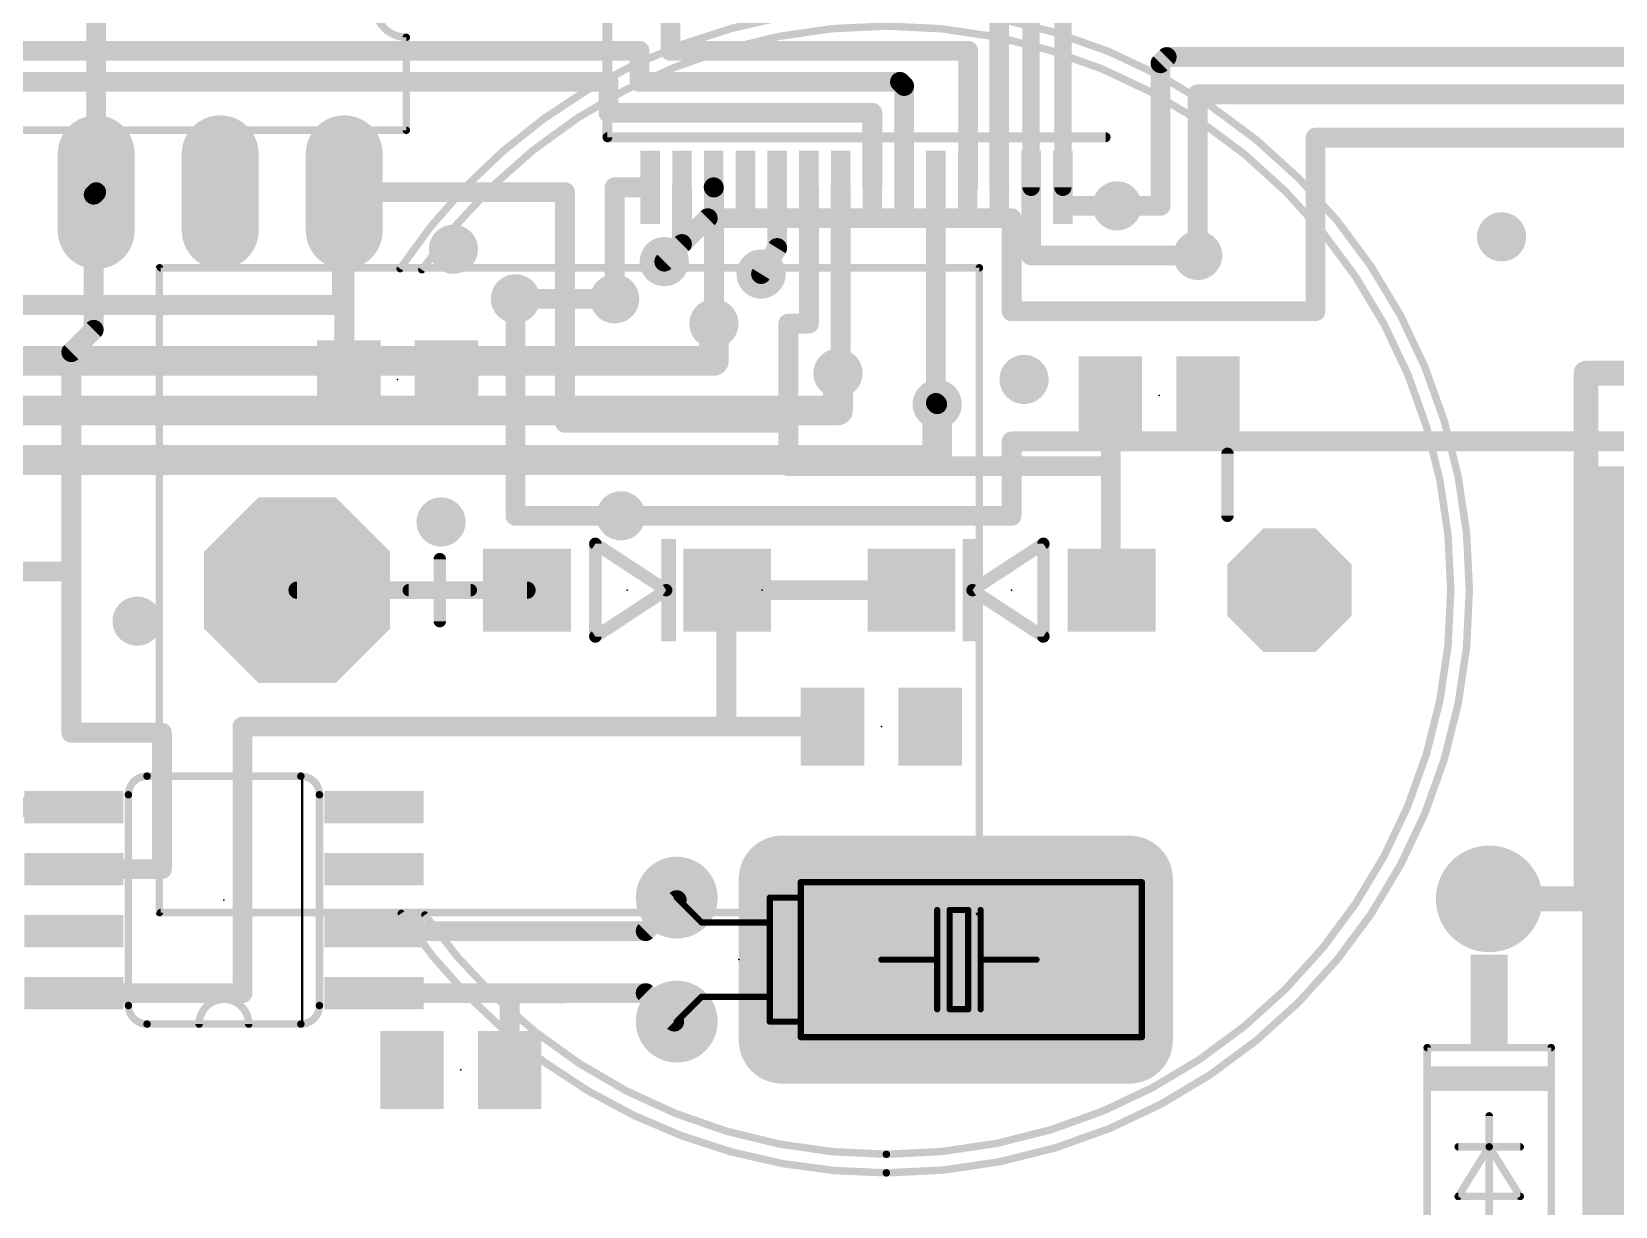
# Model space of a CAD drawing. Extents: x 0 to 100, y -1 to 59.
# Drawn here: x 37.97 to 70.4, y 21.41 to 45.48 of the extents above; entities that cross this region are included whole.
import ezdxf

# ---------------------------------------------------------------- set-up
doc = ezdxf.new("R2010")
doc.units = 0
for name, color, linetype in [('1', 12, 'CONTINUOUS'), ('16', 132, 'CONTINUOUS'), ('17', 110, 'CONTINUOUS'), ('18', 110, 'CONTINUOUS'), ('21', 253, 'CONTINUOUS'), ('23', 53, 'CONTINUOUS'), ('41', 12, 'CONTINUOUS'), ('42', 132, 'CONTINUOUS')]:
    doc.layers.add(name, color=color, linetype=linetype)

# ---------------------------------------------------------------- blocks, each defined once
blk = doc.blocks.new('RECT')
blk.add_solid([(-0.5, -0.5), (0.5, -0.5), (-0.5, 0.5), (0.5, 0.5)])
blk = doc.blocks.new('ROUNDP')
at = {"const_width": 0.5}
blk.add_lwpolyline([(0, -0.25, 1), (0, 0.25, 1), (0, -0.25)], format="xyb", dxfattribs=at)
blk = doc.blocks.new('OCTAGONP')
at = {"const_width": 0.5}
blk.add_lwpolyline([(-0.25, -0.1036), (-0.25, 0.1036), (-0.1036, 0.25), (0.1036, 0.25), (0.25, 0.1036), (0.25, -0.1036), (0.1036, -0.25), (-0.1036, -0.25), (-0.25, -0.1036), (-0.25, 0.1036)], dxfattribs=at)
blk = doc.blocks.new('LONGP100')
at = {"const_width": 1}
blk.add_lwpolyline([(-0.5, 0), (0.5, 0)], dxfattribs=at)
at = {"const_width": 0.5}
for points in [[(-0.5, 0.25, 1), (-0.5, -0.25)], [(0.5, -0.25, 1), (0.5, 0.25)]]:
    blk.add_lwpolyline(points, format="xyb", dxfattribs=at)
blk = doc.blocks.new('RECT812800X1422400R35')
at = {"const_width": 0.889}
blk.add_lwpolyline([(2.0955, -3.556), (2.0955, 3.556, 0.4142), (1.651, 4.0005), (-1.651, 4.0005, 0.4142), (-2.0955, 3.556), (-2.0955, -3.556, 0.4142), (-1.651, -4.0005), (1.651, -4.0005, 0.4142)], format="xyb", close=True, dxfattribs=at)
blk.add_solid([(-1.6764, -3.5814), (1.6764, -3.5814), (-1.6764, 3.5814), (1.6764, 3.5814)])
blk = doc.blocks.new('ROUNDV')
at = {"const_width": 0.5}
blk.add_lwpolyline([(0, -0.25, 1), (0, 0.25, 1), (0, -0.25)], format="xyb", dxfattribs=at)

msp = doc.modelspace()

# ---------------------------------------------------------------- linework, layer by layer
at = {"layer": '1'}
for points, const_width in [([(59.088, 42.29), (59.088, 46.83)], 0.3556), ([(58.438, 46.355), (58.438, 42.29)], 0.3556), ([(51.054, 45.72), (51.054, 45.085)], 0.4064), ([(57.785, 45.72), (57.785, 42.29)], 0.4064), ([(25.18, 45.085), (50.419, 45.085)], 0.4064), ([(50.419, 45.085), (50.419, 44.45)], 0.4064), ([(51.054, 45.085), (57.15, 45.085)], 0.4064), ([(57.15, 45.085), (57.15, 42.29)], 0.4064), ([(27.686, 44.45), (49.784, 44.45)], 0.4064), ([(49.784, 44.45), (49.784, 43.815)], 0.4064), ([(50.419, 44.45), (55.753, 44.45)], 0.4064), ([(55.753, 44.45), (55.838, 44.365)], 0.4064), ([(55.838, 44.365), (55.838, 42.29)], 0.4064), ([(49.784, 43.815), (55.188, 43.815)], 0.4064), ([(55.188, 43.815), (55.188, 42.29)], 0.4064), ([(50.638, 42.29), (49.91, 42.29)], 0.4064), ([(49.91, 42.29), (49.911, 42.164)], 0.4064), ([(51.288, 42.29), (51.288, 41.128)], 0.4064), ([(51.943, 42.285), (51.938, 42.29)], 0.4064), ([(51.943, 39.497), (51.943, 42.285)], 0.4064), ([(53.238, 42.29), (53.238, 41.046)], 0.4064), ([(53.888, 39.497), (53.888, 42.29)], 0.4064), ([(54.538, 38.989), (54.538, 42.29)], 0.4064), ([(56.488, 42.29), (56.488, 37.873)], 0.4064), ([(57.15, 42.29), (57.138, 42.29)], 0.4064), ([(57.785, 42.29), (57.788, 42.29)], 0.4064), ([(58.438, 42.29), (58.438, 40.894)], 0.4064), ([(59.088, 42.29), (59.088, 41.91)], 0.4064), ([(39.243, 42.1386), (39.2938, 42.1894)], 0.4064), ([(39.243, 39.37), (39.243, 42.1386)], 0.4064), ([(44.3738, 42.1894), (44.3738, 38.354)], 0.4064), ([(44.3738, 42.1894), (48.895, 42.1894)], 0.4064), ([(48.895, 42.1894), (48.895, 37.465)], 0.4064), ([(49.911, 42.164), (49.911, 40.005)], 0.4064), ([(59.088, 41.91), (60.198, 41.91)], 0.4064), ([(51.288, 41.128), (50.927, 40.767)], 0.4064), ([(53.238, 41.046), (52.9082, 40.513)], 0.4064), ([(58.438, 40.894), (61.849, 40.894)], 0.4064), ([(47.879, 40.005), (47.879, 35.56)], 0.4064), ([(38.7858, 38.9128), (39.243, 39.37)], 0.4064), ([(53.467, 37.465), (53.467, 39.497)], 0.4064), ([(53.467, 39.497), (53.888, 39.497)], 0.4064), ([(38.7858, 34.417), (38.7858, 38.9128)], 0.4064), ([(54.483, 38.481), (54.538, 38.989)], 0.4064), ([(69.7992, 27.7114), (69.7992, 38.481)], 0.508), ([(69.7992, 38.481), (75.565, 38.481)], 0.508), ([(44.3738, 38.354), (44.466, 38.354)], 0.4064), ([(56.488, 37.873), (56.515, 37.846)], 0.4064), ([(60.071, 38.0238), (60.0616, 38.0238)], 0.4064), ([(60.071, 36.576), (60.071, 38.0238)], 0.4064), ([(48.895, 37.465), (53.467, 37.465)], 0.4064), ([(53.467, 37.465), (53.467, 36.576)], 0.4064), ([(53.467, 36.576), (60.071, 36.576)], 0.4064), ([(60.071, 36.576), (60.071, 34.036)], 0.4064), ([(47.879, 35.56), (50.038, 35.56)], 0.4064), ([(15.24, 34.417), (38.7858, 34.417)], 0.4064), ([(38.7858, 34.417), (38.7858, 31.115)], 0.4064), ([(43.4086, 34.036), (48.115, 34.036)], 0.3556), ([(52.197, 34.036), (52.215, 34.036)], 0.4064), ([(52.197, 31.242), (52.197, 34.036)], 0.4064), ([(52.215, 34.036), (55.989, 34.036)], 0.4064), ([(60.071, 34.036), (60.089, 34.036)], 0.4064), ([(38.7858, 31.115), (40.64, 31.115)], 0.4064), ([(40.64, 31.115), (40.64, 28.321)], 0.4064), ([(42.291, 31.242), (52.197, 31.242)], 0.4064), ([(42.291, 25.781), (42.291, 31.242)], 0.4064), ([(54.372, 31.242), (52.197, 31.242)], 0.4064), ([(36.703, 29.591), (38.8366, 29.591)], 0.4064), ([(38.8366, 29.591), (38.862, 29.591)], 0.4064), ([(40.64, 28.321), (38.8366, 28.321)], 0.4064), ([(50.546, 27.051), (51.181, 27.686)], 0.4064), ([(51.181, 27.686), (51.181, 27.7368)], 0.4064), ([(67.818, 27.7114), (69.7992, 27.7114)], 0.508), ([(44.9834, 27.051), (50.546, 27.051)], 0.4064), ([(38.8366, 25.781), (42.291, 25.781)], 0.4064), ([(49.403, 25.781), (44.9834, 25.781)], 0.4064), ([(47.7614, 25.7716), (49.403, 25.781)], 0.4064), ([(47.7614, 24.2062), (47.7614, 25.7716)], 0.4064), ([(49.403, 25.781), (50.546, 25.781)], 0.4064), ([(50.546, 25.781), (51.1302, 25.1968)], 0.4064), ([(51.1302, 25.1968), (51.181, 25.1968)], 0.4064)]:
    msp.add_lwpolyline(points, dxfattribs=dict(at, const_width=const_width))
for points, const_width in [([(50.5206, 45.085, 1), (50.3174, 45.085)], 0.2032), ([(50.419, 44.9834, 1), (50.419, 45.1866)], 0.2032), ([(51.054, 45.1866, 1), (51.054, 44.9834)], 0.2032), ([(50.9524, 45.085, 1), (51.1556, 45.085)], 0.2032), ([(57.2516, 45.085, 1), (57.0484, 45.085)], 0.2032), ([(57.15, 44.9834, 1), (57.15, 45.1866)], 0.2032), ([(49.8856, 44.45, 1), (49.6824, 44.45)], 0.2032), ([(49.784, 44.3484, 1), (49.784, 44.5516)], 0.2032), ([(50.419, 44.5516, 1), (50.419, 44.3484)], 0.2032), ([(50.3174, 44.45, 1), (50.5206, 44.45)], 0.2032), ([(55.8248, 44.5218, 1), (55.6812, 44.3782)], 0.2032), ([(55.9396, 44.365, 1), (55.7364, 44.365)], 0.2032), ([(55.753, 44.3484, 1), (55.753, 44.5516)], 0.2032), ([(55.7662, 44.2932, 1), (55.9098, 44.4368)], 0.2032), ([(49.784, 43.9166, 1), (49.784, 43.7134)], 0.2032), ([(49.6824, 43.815, 1), (49.8856, 43.815)], 0.2032), ([(55.2896, 43.815, 1), (55.0864, 43.815)], 0.2032), ([(55.188, 43.7134, 1), (55.188, 43.9166)], 0.2032), ([(49.91, 42.3916, 1), (49.91, 42.1884)], 0.2032), ([(50.0116, 42.2908, 1), (49.8084, 42.2892)], 0.2032), ([(50.638, 42.1884, 1), (50.638, 42.3916)], 0.2032), ([(51.3896, 42.29, 1), (51.1864, 42.29)], 0.2032), ([(52.0098, 42.3618, 1), (51.8662, 42.2182)], 0.2032), ([(52.0446, 42.285, 1), (51.8414, 42.285)], 0.2032), ([(53.3396, 42.29, 1), (53.1364, 42.29)], 0.2032), ([(53.9896, 42.29, 1), (53.7864, 42.29)], 0.2032), ([(54.6396, 42.29, 1), (54.4364, 42.29)], 0.2032), ([(56.5896, 42.29, 1), (56.3864, 42.29)], 0.2032), ([(57.138, 42.3916, 1), (57.138, 42.1884)], 0.2032), ([(57.15, 42.1884, 1), (57.15, 42.3916)], 0.2032), ([(57.785, 42.3916, 1), (57.785, 42.1884)], 0.2032), ([(57.788, 42.1884, 1), (57.788, 42.3916)], 0.2032), ([(58.5396, 42.29, 1), (58.3364, 42.29)], 0.2032), ([(59.1896, 42.29, 1), (58.9864, 42.29)], 0.2032), ([(39.3446, 42.1386, 1), (39.1414, 42.1386)], 0.2032), ([(39.1712, 42.2104, 1), (39.3148, 42.0668)], 0.2032), ([(39.3656, 42.1176, 1), (39.222, 42.2612)], 0.2032), ([(44.4754, 42.1894, 1), (44.2722, 42.1894)], 0.2032), ([(44.3738, 42.291, 1), (44.3738, 42.0878)], 0.2032), ([(48.9966, 42.1894, 1), (48.7934, 42.1894)], 0.2032), ([(48.895, 42.0878, 1), (48.895, 42.291)], 0.2032), ([(50.0126, 42.164, 1), (49.8094, 42.164)], 0.2032), ([(49.8094, 42.1632, 1), (50.0126, 42.1648)], 0.2032), ([(51.8712, 42.2132, 1), (52.0148, 42.3568)], 0.2032), ([(55.0864, 42.29, 1), (55.2896, 42.29)], 0.2032), ([(55.7364, 42.29, 1), (55.9396, 42.29)], 0.2032), ([(57.0484, 42.29, 1), (57.2516, 42.29)], 0.2032), ([(57.6834, 42.29, 1), (57.8866, 42.29)], 0.2032), ([(58.3491, 42.29, 1), (58.5269, 42.29)], 0.1778), ([(58.9991, 42.29, 1), (59.1769, 42.29)], 0.1778), ([(59.088, 42.0116, 1), (59.088, 41.8084)], 0.2032), ([(58.9864, 41.91, 1), (59.1896, 41.91)], 0.2032), ([(60.198, 41.8084, 1), (60.198, 42.0116)], 0.2032), ([(51.1864, 41.128, 1), (51.3896, 41.128)], 0.2032), ([(51.3598, 41.0562, 1), (51.2162, 41.1998)], 0.2032), ([(53.3244, 40.9925, 1), (53.1516, 41.0995)], 0.2032), ([(50.8552, 40.8388, 1), (50.9988, 40.6952)], 0.2032), ([(53.1364, 41.046, 1), (53.3396, 41.046)], 0.2032), ([(58.438, 40.9956, 1), (58.438, 40.7924)], 0.2032), ([(58.3364, 40.894, 1), (58.5396, 40.894)], 0.2032), ([(61.849, 40.7924, 1), (61.849, 40.9956)], 0.2032), ([(52.8218, 40.5665, 1), (52.9946, 40.4595)], 0.2032), ([(47.9806, 40.005, 1), (47.7774, 40.005)], 0.2032), ([(49.8094, 40.005, 1), (50.0126, 40.005)], 0.2032), ([(39.3148, 39.2982, 1), (39.1712, 39.4418)], 0.2032), ([(51.8414, 39.497, 1), (52.0446, 39.497)], 0.2032), ([(53.5686, 39.497, 1), (53.3654, 39.497)], 0.2032), ([(53.467, 39.5986, 1), (53.467, 39.3954)], 0.2032), ([(53.7864, 39.497, 1), (53.9896, 39.497)], 0.2032), ([(53.888, 39.3954, 1), (53.888, 39.5986)], 0.2032), ([(39.1414, 39.37, 1), (39.3446, 39.37)], 0.2032), ([(38.8874, 38.9128, 1), (38.6842, 38.9128)], 0.2032), ([(38.714, 38.9846, 1), (38.8576, 38.841)], 0.2032), ([(54.4364, 38.989, 1), (54.6396, 38.989)], 0.2032), ([(54.639, 38.9781, 1), (54.437, 38.9999)], 0.2032), ([(54.382, 38.4919, 1), (54.584, 38.4701)], 0.2032), ([(69.9262, 38.481, 1), (69.6722, 38.481)], 0.254), ([(69.7992, 38.608, 1), (69.7992, 38.354)], 0.254), ([(44.3738, 38.4556, 1), (44.3738, 38.2524)], 0.2032), ([(44.2722, 38.354, 1), (44.4754, 38.354)], 0.2032), ([(44.466, 38.2524, 1), (44.466, 38.4556)], 0.2032), ([(56.3864, 37.873, 1), (56.5896, 37.873)], 0.2032), ([(56.5598, 37.9448, 1), (56.4162, 37.8012)], 0.2032), ([(56.4432, 37.7742, 1), (56.5868, 37.9178)], 0.2032), ([(60.0616, 38.1254, 1), (60.0616, 37.9222)], 0.2032), ([(60.1726, 38.0238, 1), (59.9694, 38.0238)], 0.2032), ([(60.071, 37.9222, 1), (60.071, 38.1254)], 0.2032), ([(48.895, 37.5666, 1), (48.895, 37.3634)], 0.2032), ([(53.5686, 37.465, 1), (53.3654, 37.465)], 0.2032), ([(53.467, 37.3634, 1), (53.467, 37.5666)], 0.2032), ([(48.7934, 37.465, 1), (48.9966, 37.465)], 0.2032), ([(53.3654, 37.465, 1), (53.5686, 37.465)], 0.2032), ([(53.467, 36.6776, 1), (53.467, 36.4744)], 0.2032), ([(53.3654, 36.576, 1), (53.5686, 36.576)], 0.2032), ([(60.1726, 36.576, 1), (59.9694, 36.576)], 0.2032), ([(59.9694, 36.576, 1), (60.1726, 36.576)], 0.2032), ([(60.071, 36.4744, 1), (60.071, 36.6776)], 0.2032), ([(47.879, 35.6616, 1), (47.879, 35.4584)], 0.2032), ([(50.038, 35.4584, 1), (50.038, 35.6616)], 0.2032), ([(47.7774, 35.56, 1), (47.9806, 35.56)], 0.2032), ([(38.8874, 34.417, 1), (38.6842, 34.417)], 0.2032), ([(38.6842, 34.417, 1), (38.8874, 34.417)], 0.2032), ([(38.7858, 34.3154, 1), (38.7858, 34.5186)], 0.2032), ([(43.4086, 34.1249, 1), (43.4086, 33.9471)], 0.1778), ([(48.115, 33.9471, 1), (48.115, 34.1249)], 0.1778), ([(52.197, 34.1376, 1), (52.197, 33.9344)], 0.2032), ([(52.2986, 34.036, 1), (52.0954, 34.036)], 0.2032), ([(52.215, 34.1376, 1), (52.215, 33.9344)], 0.2032), ([(52.215, 33.9344, 1), (52.215, 34.1376)], 0.2032), ([(55.989, 33.9344, 1), (55.989, 34.1376)], 0.2032), ([(60.071, 34.1376, 1), (60.071, 33.9344)], 0.2032), ([(59.9694, 34.036, 1), (60.1726, 34.036)], 0.2032), ([(60.089, 33.9344, 1), (60.089, 34.1376)], 0.2032), ([(38.7858, 31.2166, 1), (38.7858, 31.0134)], 0.2032), ([(38.6842, 31.115, 1), (38.8874, 31.115)], 0.2032), ([(40.7416, 31.115, 1), (40.5384, 31.115)], 0.2032), ([(40.64, 31.0134, 1), (40.64, 31.2166)], 0.2032), ([(42.291, 31.3436, 1), (42.291, 31.1404)], 0.2032), ([(42.3926, 31.242, 1), (42.1894, 31.242)], 0.2032), ([(52.197, 31.3436, 1), (52.197, 31.1404)], 0.2032), ([(52.0954, 31.242, 1), (52.2986, 31.242)], 0.2032), ([(52.197, 31.1404, 1), (52.197, 31.3436)], 0.2032), ([(54.372, 31.1404, 1), (54.372, 31.3436)], 0.2032), ([(38.8366, 29.6926, 1), (38.8366, 29.4894)], 0.2032), ([(38.8366, 29.4894, 1), (38.8366, 29.6926)], 0.2032), ([(38.862, 29.4894, 1), (38.862, 29.6926)], 0.2032), ([(38.8366, 28.4226, 1), (38.8366, 28.2194)], 0.2032), ([(40.5384, 28.321, 1), (40.7416, 28.321)], 0.2032), ([(40.64, 28.2194, 1), (40.64, 28.4226)], 0.2032), ([(51.2826, 27.7368, 1), (51.0794, 27.7368)], 0.2032), ([(51.2528, 27.6142, 1), (51.1092, 27.7578)], 0.2032), ([(67.818, 27.8384, 1), (67.818, 27.5844)], 0.254), ([(69.7992, 27.5844, 1), (69.7992, 27.8384)], 0.254), ([(51.0794, 27.686, 1), (51.2826, 27.686)], 0.2032), ([(69.6722, 27.7114, 1), (69.9262, 27.7114)], 0.254), ([(44.9834, 27.1526, 1), (44.9834, 26.9494)], 0.2032), ([(50.546, 26.9494, 1), (50.546, 27.1526)], 0.2032), ([(50.4742, 27.1228, 1), (50.6178, 26.9792)], 0.2032), ([(38.8366, 25.8826, 1), (38.8366, 25.6794)], 0.2032), ([(42.291, 25.6794, 1), (42.291, 25.8826)], 0.2032), ([(44.9834, 25.8826, 1), (44.9834, 25.6794)], 0.2032), ([(47.863, 25.7716, 1), (47.6598, 25.7716)], 0.2032), ([(47.7608, 25.8732, 1), (47.762, 25.67)], 0.2032), ([(49.403, 25.8826, 1), (49.403, 25.6794)], 0.2032), ([(49.4036, 25.6794, 1), (49.4024, 25.8826)], 0.2032), ([(49.403, 25.6794, 1), (49.403, 25.8826)], 0.2032), ([(50.6178, 25.8528, 1), (50.4742, 25.7092)], 0.2032), ([(50.546, 25.6794, 1), (50.546, 25.8826)], 0.2032), ([(42.1894, 25.781, 1), (42.3926, 25.781)], 0.2032), ([(51.1302, 25.2984, 1), (51.1302, 25.0952)], 0.2032), ([(51.0584, 25.125, 1), (51.202, 25.2686)], 0.2032), ([(51.181, 25.0952, 1), (51.181, 25.2984)], 0.2032), ([(47.6598, 24.2062, 1), (47.863, 24.2062)], 0.2032)]:
    msp.add_lwpolyline(points, format="xyb", dxfattribs=dict(at, const_width=const_width))
at = {"layer": '16'}
for points, const_width in [([(39.2938, 42.1894), (39.2938, 46.482)], 0.4064), ([(61.087, 44.831), (61.214, 44.958)], 0.4064), ([(61.214, 44.958), (71.628, 44.958)], 0.4064), ([(61.087, 41.91), (61.087, 44.831)], 0.4064), ([(61.849, 44.196), (74.549, 44.196)], 0.4064), ([(61.849, 40.894), (61.849, 44.196)], 0.4064), ([(64.262, 39.751), (64.262, 43.307)], 0.4064), ([(64.262, 43.307), (80.391, 43.307)], 0.4064), ([(44.323, 42.1894), (44.3738, 42.1894)], 0.4064), ([(44.323, 39.878), (44.323, 42.1894)], 0.4064), ([(51.816, 41.656), (50.927, 40.767)], 0.4064), ([(58.039, 41.656), (51.816, 41.656)], 0.4064), ([(58.039, 39.751), (58.039, 41.656)], 0.4064), ([(60.198, 41.91), (61.087, 41.91)], 0.4064), ([(33.274, 39.878), (44.323, 39.878)], 0.4064), ([(49.911, 40.005), (47.879, 40.005)], 0.4064), ([(64.262, 39.751), (58.039, 39.751)], 0.4064), ([(51.943, 38.735), (51.943, 39.497)], 0.6096), ([(6.858, 38.735), (51.943, 38.735)], 0.6096), ([(54.483, 37.719), (54.483, 38.481)], 0.6096), ([(8.001, 37.719), (54.483, 37.719)], 0.6096), ([(56.515, 36.703), (56.515, 37.846)], 0.6096), ([(19.558, 36.703), (56.515, 36.703)], 0.6096), ([(58.039, 37.084), (98.298, 37.084)], 0.4064), ([(58.039, 35.56), (58.039, 37.084)], 0.4064), ([(50.038, 35.56), (58.039, 35.56)], 0.4064)]:
    msp.add_lwpolyline(points, dxfattribs=dict(at, const_width=const_width))
for points, const_width in [([(61.214, 45.0596, 1), (61.214, 44.8564)], 0.2032), ([(61.2858, 44.8862, 1), (61.1422, 45.0298)], 0.2032), ([(61.1886, 44.831, 1), (60.9854, 44.831)], 0.2032), ([(61.0152, 44.9028, 1), (61.1588, 44.7592)], 0.2032), ([(61.849, 44.2976, 1), (61.849, 44.0944)], 0.2032), ([(61.9506, 44.196, 1), (61.7474, 44.196)], 0.2032), ([(64.3636, 43.307, 1), (64.1604, 43.307)], 0.2032), ([(64.262, 43.4086, 1), (64.262, 43.2054)], 0.2032), ([(39.1922, 42.1894, 1), (39.3954, 42.1894)], 0.2032), ([(44.323, 42.291, 1), (44.323, 42.0878)], 0.2032), ([(44.4246, 42.1894, 1), (44.2214, 42.1894)], 0.2032), ([(44.3738, 42.0878, 1), (44.3738, 42.291)], 0.2032), ([(51.816, 41.7576, 1), (51.816, 41.5544)], 0.2032), ([(51.8878, 41.5842, 1), (51.7442, 41.7278)], 0.2032), ([(58.1406, 41.656, 1), (57.9374, 41.656)], 0.2032), ([(58.039, 41.5544, 1), (58.039, 41.7576)], 0.2032), ([(60.198, 42.0116, 1), (60.198, 41.8084)], 0.2032), ([(60.9854, 41.91, 1), (61.1886, 41.91)], 0.2032), ([(61.087, 41.8084, 1), (61.087, 42.0116)], 0.2032), ([(50.8552, 40.8388, 1), (50.9988, 40.6952)], 0.2032), ([(61.7474, 40.894, 1), (61.9506, 40.894)], 0.2032), ([(44.2214, 39.878, 1), (44.4246, 39.878)], 0.2032), ([(44.323, 39.7764, 1), (44.323, 39.9796)], 0.2032), ([(47.879, 40.1066, 1), (47.879, 39.9034)], 0.2032), ([(49.911, 39.9034, 1), (49.911, 40.1066)], 0.2032), ([(58.039, 39.8526, 1), (58.039, 39.6494)], 0.2032), ([(64.262, 39.6494, 1), (64.262, 39.8526)], 0.2032), ([(52.0954, 39.497, 1), (51.7906, 39.497)], 0.3048), ([(57.9374, 39.751, 1), (58.1406, 39.751)], 0.2032), ([(64.1604, 39.751, 1), (64.3636, 39.751)], 0.2032), ([(51.943, 38.5826, 1), (51.943, 38.8874)], 0.3048), ([(51.7906, 38.735, 1), (52.0954, 38.735)], 0.3048), ([(54.6354, 38.481, 1), (54.3306, 38.481)], 0.3048), ([(54.483, 37.5666, 1), (54.483, 37.8714)], 0.3048), ([(56.6674, 37.846, 1), (56.3626, 37.846)], 0.3048), ([(54.3306, 37.719, 1), (54.6354, 37.719)], 0.3048), ([(56.515, 36.5506, 1), (56.515, 36.8554)], 0.3048), ([(58.039, 37.1856, 1), (58.039, 36.9824)], 0.2032), ([(58.1406, 37.084, 1), (57.9374, 37.084)], 0.2032), ([(56.3626, 36.703, 1), (56.6674, 36.703)], 0.3048), ([(50.038, 35.6616, 1), (50.038, 35.4584)], 0.2032), ([(58.039, 35.4584, 1), (58.039, 35.6616)], 0.2032), ([(57.9374, 35.56, 1), (58.1406, 35.56)], 0.2032)]:
    msp.add_lwpolyline(points, format="xyb", dxfattribs=dict(at, const_width=const_width))
at = {"layer": '21'}
for points, const_width in [([(49.763, 48.515), (49.763, 43.315)], 0.2032), ([(45.6438, 43.4594), (45.6438, 45.3644)], 0.1524), ([(45.6438, 43.4594), (35.4838, 43.4594)], 0.1524), ([(49.763, 43.315), (59.963, 43.315)], 0.2032), ([(40.5892, 27.432), (40.5892, 40.64)], 0.1524), ([(57.3786, 40.64), (40.6146, 40.64)], 0.1524), ([(57.3786, 27.432), (57.3786, 40.64)], 0.1524), ([(62.4586, 35.56), (62.4586, 36.83)], 0.254), ([(49.515, 33.086), (49.515, 34.986)], 0.254), ([(49.515, 34.986), (50.965, 34.036)], 0.254), ([(57.239, 34.036), (58.689, 34.986)], 0.254), ([(58.689, 34.986), (58.689, 33.086)], 0.254), ([(46.3296, 33.401), (46.3296, 34.671)], 0.254), ([(45.6946, 34.036), (46.9646, 34.036)], 0.254), ([(50.965, 34.036), (49.515, 33.086)], 0.254), ([(58.689, 33.086), (57.239, 34.036)], 0.254), ([(43.4848, 30.226), (40.3352, 30.226)], 0.1524), ([(43.5102, 25.146), (43.5102, 30.226)], 0.0508), ([(39.9542, 29.845), (39.9542, 25.527)], 0.1524), ([(43.8658, 25.527), (43.8658, 29.845)], 0.1524), ([(53.721, 28.0543), (60.706, 28.0543)], 0.127), ([(53.721, 28.0543), (53.721, 27.7368)], 0.127), ([(60.706, 28.0543), (60.706, 24.8793)], 0.127), ([(51.181, 27.7368), (51.689, 27.2288)], 0.127), ([(53.086, 27.2288), (53.086, 27.7368)], 0.127), ([(53.721, 27.7368), (53.086, 27.7368)], 0.127), ([(53.721, 27.7368), (53.721, 25.1968)], 0.127), ([(40.6146, 27.432), (57.3786, 27.432)], 0.1524), ([(51.689, 27.2288), (53.086, 27.2288)], 0.127), ([(53.086, 25.7048), (53.086, 27.2288)], 0.127), ([(56.515, 27.4828), (56.515, 26.4668)], 0.127), ([(56.769, 25.4508), (56.769, 27.4828)], 0.127), ([(56.769, 27.4828), (57.15, 27.4828)], 0.127), ([(57.15, 27.4828), (57.15, 25.4508)], 0.127), ([(57.404, 27.4828), (57.404, 26.4668)], 0.127), ([(56.515, 26.4668), (55.372, 26.4668)], 0.127), ([(56.515, 26.4668), (56.515, 25.4508)], 0.127), ([(57.404, 26.4668), (57.404, 25.4508)], 0.127), ([(58.547, 26.4668), (57.404, 26.4668)], 0.127), ([(51.181, 25.1968), (51.689, 25.7048)], 0.127), ([(51.689, 25.7048), (53.086, 25.7048)], 0.127), ([(53.086, 25.1968), (53.086, 25.7048)], 0.127), ([(57.15, 25.4508), (56.769, 25.4508)], 0.127), ([(40.3352, 25.146), (43.4848, 25.146)], 0.1524), ([(53.721, 25.1968), (53.086, 25.1968)], 0.127), ([(53.721, 25.1968), (53.721, 24.8793)], 0.127), ([(60.706, 24.8793), (53.721, 24.8793)], 0.127), ([(66.548, 20.5994), (66.548, 24.6634)], 0.1524), ([(69.088, 24.6634), (66.548, 24.6634)], 0.1524), ([(69.088, 24.6634), (69.088, 20.5994)], 0.1524), ([(67.818, 23.2664), (67.818, 22.6314)], 0.1524), ([(67.183, 21.6154), (67.818, 22.6314)], 0.1524), ([(67.818, 22.6314), (67.183, 22.6314)], 0.1524), ([(67.818, 22.6314), (67.818, 21.1074)], 0.1524), ([(67.818, 22.6314), (68.453, 21.6154)], 0.1524), ([(68.453, 22.6314), (67.818, 22.6314)], 0.1524), ([(68.453, 21.6154), (67.183, 21.6154)], 0.1524)]:
    msp.add_lwpolyline(points, dxfattribs=dict(at, const_width=const_width))
for points, const_width in [([(45.6438, 46.6344, 1), (45.6438, 45.3644)], 0.1524), ([(55.4736, 45.974, 0.2517), (45.5181, 40.6242)], 0.1524), ([(55.4736, 22.098, 1), (55.4736, 45.974)], 0.1524), ([(45.6819, 45.3644, 1), (45.6057, 45.3644)], 0.0762), ([(45.6438, 45.3263, 1), (45.6438, 45.4025)], 0.0762), ([(55.4736, 45.5931, 0.2465), (45.9619, 40.6004)], 0.1524), ([(55.4736, 22.479, 1), (55.4736, 45.593)], 0.1524), ([(45.6057, 43.4594, 1), (45.6819, 43.4594)], 0.0762), ([(45.6438, 43.4213, 1), (45.6438, 43.4975)], 0.0762), ([(49.763, 43.3658, 1), (49.763, 43.2642)], 0.1016), ([(49.7122, 43.315, 1), (49.8138, 43.315)], 0.1016), ([(59.963, 43.2642, 1), (59.963, 43.3658)], 0.1016), ([(40.6273, 40.64, 1), (40.5511, 40.64)], 0.0762), ([(40.6146, 40.6781, 1), (40.6146, 40.6019)], 0.0762), ([(45.4863, 40.6452, 1), (45.5499, 40.6032)], 0.0762), ([(45.9305, 40.622, 1), (45.9933, 40.5788)], 0.0762), ([(57.4167, 40.64, 1), (57.3405, 40.64)], 0.0762), ([(57.3786, 40.6019, 1), (57.3786, 40.6781)], 0.0762), ([(62.5221, 36.83, 1), (62.3951, 36.83)], 0.127), ([(62.3951, 35.56, 1), (62.5221, 35.56)], 0.127), ([(49.5785, 34.986, 1), (49.4515, 34.986)], 0.127), ([(49.5498, 35.0391, 1), (49.4802, 34.9329)], 0.127), ([(58.7525, 34.986, 1), (58.6255, 34.986)], 0.127), ([(58.7238, 34.9329, 1), (58.6542, 35.0391)], 0.127), ([(46.3931, 34.671, 1), (46.2661, 34.671)], 0.127), ([(45.6946, 34.0995, 1), (45.6946, 33.9725)], 0.127), ([(46.9646, 33.9725, 1), (46.9646, 34.0995)], 0.127), ([(50.9998, 33.9829, 1), (50.9302, 34.0891)], 0.127), ([(50.9302, 33.9829, 1), (50.9998, 34.0891)], 0.127), ([(57.2738, 34.0891, 1), (57.2042, 33.9829)], 0.127), ([(57.2042, 34.0891, 1), (57.2738, 33.9829)], 0.127), ([(46.2661, 33.401, 1), (46.3931, 33.401)], 0.127), ([(49.4802, 33.1391, 1), (49.5498, 33.0329)], 0.127), ([(49.4515, 33.086, 1), (49.5785, 33.086)], 0.127), ([(58.6255, 33.086, 1), (58.7525, 33.086)], 0.127), ([(58.6542, 33.0329, 1), (58.7238, 33.1391)], 0.127), ([(40.3352, 30.226, 0.4142), (39.9542, 29.845)], 0.1524), ([(40.3352, 30.2641, 1), (40.3352, 30.1879)], 0.0762), ([(40.3352, 30.1879, 1), (40.3352, 30.2641)], 0.0762), ([(43.8658, 29.845, 0.4142), (43.4848, 30.226)], 0.1524), ([(43.4848, 30.2641, 1), (43.4848, 30.1879)], 0.0762), ([(43.4848, 30.1879, 1), (43.4848, 30.2641)], 0.0762), ([(43.5229, 30.226, 1), (43.4975, 30.226)], 0.0254), ([(39.9923, 29.845, 1), (39.9161, 29.845)], 0.0762), ([(39.9161, 29.845, 1), (39.9923, 29.845)], 0.0762), ([(43.9039, 29.845, 1), (43.8277, 29.845)], 0.0762), ([(43.8277, 29.845, 1), (43.9039, 29.845)], 0.0762), ([(53.721, 28.0861, 1), (53.721, 28.0226)], 0.0635), ([(53.7528, 28.0543, 1), (53.6893, 28.0543)], 0.0635), ([(60.7378, 28.0543, 1), (60.6743, 28.0543)], 0.0635), ([(60.706, 28.0226, 1), (60.706, 28.0861)], 0.0635), ([(51.2035, 27.7593, 1), (51.1585, 27.7143)], 0.0635), ([(53.1178, 27.7368, 1), (53.0543, 27.7368)], 0.0635), ([(53.086, 27.7686, 1), (53.086, 27.7051)], 0.0635), ([(53.7528, 27.7368, 1), (53.6893, 27.7368)], 0.0635), ([(53.6893, 27.7368, 1), (53.7528, 27.7368)], 0.0635), ([(53.721, 27.7051, 1), (53.721, 27.7686)], 0.0635), ([(40.5511, 27.432, 1), (40.6273, 27.432)], 0.0762), ([(40.6146, 27.4701, 1), (40.6146, 27.3939)], 0.0762), ([(45.5406, 27.414, 0.2508), (55.4736, 22.098)], 0.1524), ([(45.5723, 27.4351, 1), (45.5089, 27.3929)], 0.0762), ([(46.0245, 27.3817, 0.244), (55.4736, 22.479)], 0.1524), ([(46.0557, 27.4036, 1), (45.9933, 27.3598)], 0.0762), ([(51.689, 27.2605, 1), (51.689, 27.1971)], 0.0635), ([(51.6665, 27.2063, 1), (51.7115, 27.2513)], 0.0635), ([(53.1178, 27.2288, 1), (53.0543, 27.2288)], 0.0635), ([(53.0543, 27.2288, 1), (53.1178, 27.2288)], 0.0635), ([(53.086, 27.1971, 1), (53.086, 27.2605)], 0.0635), ([(56.5468, 27.4828, 1), (56.4832, 27.4828)], 0.0635), ([(56.8008, 27.4828, 1), (56.7373, 27.4828)], 0.0635), ([(56.769, 27.5145, 1), (56.769, 27.4511)], 0.0635), ([(57.1818, 27.4828, 1), (57.1183, 27.4828)], 0.0635), ([(57.15, 27.4511, 1), (57.15, 27.5145)], 0.0635), ([(57.3405, 27.432, 1), (57.4167, 27.432)], 0.0762), ([(57.4358, 27.4828, 1), (57.3723, 27.4828)], 0.0635), ([(57.3786, 27.3939, 1), (57.3786, 27.4701)], 0.0762), ([(55.372, 26.4986, 1), (55.372, 26.4351)], 0.0635), ([(56.5468, 26.4668, 1), (56.4832, 26.4668)], 0.0635), ([(56.4832, 26.4668, 1), (56.5468, 26.4668)], 0.0635), ([(56.515, 26.4351, 1), (56.515, 26.4986)], 0.0635), ([(57.404, 26.4986, 1), (57.404, 26.4351)], 0.0635), ([(57.4358, 26.4668, 1), (57.3723, 26.4668)], 0.0635), ([(57.3723, 26.4668, 1), (57.4358, 26.4668)], 0.0635), ([(58.547, 26.4351, 1), (58.547, 26.4986)], 0.0635), ([(42.418, 25.146, 1), (41.402, 25.146)], 0.1524), ([(51.689, 25.7366, 1), (51.689, 25.6731)], 0.0635), ([(51.7115, 25.6823, 1), (51.6665, 25.7273)], 0.0635), ([(53.1178, 25.7048, 1), (53.0543, 25.7048)], 0.0635), ([(53.0543, 25.7048, 1), (53.1178, 25.7048)], 0.0635), ([(53.086, 25.6731, 1), (53.086, 25.7366)], 0.0635), ([(39.9542, 25.527, 0.4142), (40.3352, 25.146)], 0.1524), ([(39.9923, 25.527, 1), (39.9161, 25.527)], 0.0762), ([(39.9161, 25.527, 1), (39.9923, 25.527)], 0.0762), ([(43.4848, 25.146, 0.4142), (43.8658, 25.527)], 0.1524), ([(43.9039, 25.527, 1), (43.8277, 25.527)], 0.0762), ([(43.8277, 25.527, 1), (43.9039, 25.527)], 0.0762), ([(56.4832, 25.4508, 1), (56.5468, 25.4508)], 0.0635), ([(56.769, 25.4825, 1), (56.769, 25.4191)], 0.0635), ([(56.7373, 25.4508, 1), (56.8008, 25.4508)], 0.0635), ([(57.1183, 25.4508, 1), (57.1818, 25.4508)], 0.0635), ([(57.15, 25.4191, 1), (57.15, 25.4825)], 0.0635), ([(57.3723, 25.4508, 1), (57.4358, 25.4508)], 0.0635), ([(40.3352, 25.1841, 1), (40.3352, 25.1079)], 0.0762), ([(40.3352, 25.1079, 1), (40.3352, 25.1841)], 0.0762), ([(41.3639, 25.146, 1), (41.4401, 25.146)], 0.0762), ([(42.3799, 25.146, 1), (42.4561, 25.146)], 0.0762), ([(43.4848, 25.1841, 1), (43.4848, 25.1079)], 0.0762), ([(43.4848, 25.1079, 1), (43.4848, 25.1841)], 0.0762), ([(43.4975, 25.146, 1), (43.5229, 25.146)], 0.0254), ([(51.1585, 25.2193, 1), (51.2035, 25.1743)], 0.0635), ([(53.086, 25.2285, 1), (53.086, 25.1651)], 0.0635), ([(53.0543, 25.1968, 1), (53.1178, 25.1968)], 0.0635), ([(53.7528, 25.1968, 1), (53.6893, 25.1968)], 0.0635), ([(53.6893, 25.1968, 1), (53.7528, 25.1968)], 0.0635), ([(53.721, 25.1651, 1), (53.721, 25.2285)], 0.0635), ([(53.721, 24.911, 1), (53.721, 24.8476)], 0.0635), ([(53.6893, 24.8793, 1), (53.7528, 24.8793)], 0.0635), ([(60.6743, 24.8793, 1), (60.7378, 24.8793)], 0.0635), ([(60.706, 24.8476, 1), (60.706, 24.911)], 0.0635), ([(66.5861, 24.6634, 1), (66.5099, 24.6634)], 0.0762), ([(66.548, 24.7015, 1), (66.548, 24.6253)], 0.0762), ([(69.1261, 24.6634, 1), (69.0499, 24.6634)], 0.0762), ([(69.088, 24.6253, 1), (69.088, 24.7015)], 0.0762), ([(67.8561, 23.2664, 1), (67.7799, 23.2664)], 0.0762), ([(67.183, 22.6695, 1), (67.183, 22.5933)], 0.0762), ([(67.8561, 22.6314, 1), (67.7799, 22.6314)], 0.0762), ([(67.8503, 22.6516, 1), (67.7857, 22.6112)], 0.0762), ([(67.818, 22.6695, 1), (67.818, 22.5933)], 0.0762), ([(67.8503, 22.6112, 1), (67.7857, 22.6516)], 0.0762), ([(67.818, 22.5933, 1), (67.818, 22.6695)], 0.0762), ([(68.453, 22.5933, 1), (68.453, 22.6695)], 0.0762), ([(55.4736, 22.5171, 1), (55.4736, 22.4409)], 0.0762), ([(55.4736, 22.4409, 1), (55.4736, 22.5171)], 0.0762), ([(67.7799, 22.6314, 1), (67.8561, 22.6314)], 0.0762), ([(55.4736, 22.1361, 1), (55.4736, 22.0599)], 0.0762), ([(55.4736, 22.0599, 1), (55.4736, 22.1361)], 0.0762), ([(67.183, 21.6535, 1), (67.183, 21.5773)], 0.0762), ([(67.1507, 21.6356, 1), (67.2153, 21.5952)], 0.0762), ([(68.4207, 21.5952, 1), (68.4853, 21.6356)], 0.0762), ([(68.453, 21.5773, 1), (68.453, 21.6535)], 0.0762)]:
    msp.add_lwpolyline(points, format="xyb", dxfattribs=dict(at, const_width=const_width))
at = {"layer": '23'}
for p in [(45.466, 38.354), (61.0616, 38.0238), (50.165, 34.036), (52.9336, 34.036), (58.039, 34.036), (55.372, 31.242), (41.91, 27.686), (52.451, 26.4668), (46.7614, 24.2062), (67.818, 22.6314)]:
    msp.add_point(p, dxfattribs=at)

# ---------------------------------------------------------------- block references
at = {"layer": '1'}
for p, xscale, yscale, rotation in [((50.638, 42.29), 0.4, 1.5, 180), ((51.288, 42.29), 0.4, 1.5, 180), ((51.938, 42.29), 0.4, 1.5, 180), ((52.588, 42.29), 0.4, 1.5, 180), ((53.238, 42.29), 0.4, 1.5, 180), ((53.888, 42.29), 0.4, 1.5, 180), ((54.538, 42.29), 0.4, 1.5, 180), ((55.188, 42.29), 0.4, 1.5, 180), ((55.838, 42.29), 0.4, 1.5, 180), ((56.488, 42.29), 0.4, 1.5, 180), ((57.138, 42.29), 0.4, 1.5, 180), ((57.788, 42.29), 0.4, 1.5, 180), ((58.438, 42.29), 0.4, 1.5, 180), ((59.088, 42.29), 0.4, 1.5, 180), ((48.115, 34.036), 1.8, 1.7, 180), ((52.215, 34.036), 1.8, 1.7, 180), ((38.8366, 29.591), 0.6604, 2.032, 90), ((44.9834, 29.591), 0.6604, 2.032, 90), ((38.8366, 28.321), 0.6604, 2.032, 90), ((44.9834, 28.321), 0.6604, 2.032, 90), ((38.8366, 27.051), 0.6604, 2.032, 90), ((44.9834, 27.051), 0.6604, 2.032, 90), ((38.8366, 25.781), 0.6604, 2.032, 90), ((44.9834, 25.781), 0.6604, 2.032, 90), ((45.7614, 24.2062), 1.3, 1.6, 180), ((47.7614, 24.2062), 1.3, 1.6, 180)]:
    msp.add_blockref('RECT', p, dxfattribs=dict(at, xscale=xscale, yscale=yscale, rotation=rotation))
for p, xscale, yscale in [((44.466, 38.354), 1.3, 1.6), ((46.466, 38.354), 1.3, 1.6), ((60.0616, 38.0238), 1.3, 1.6), ((62.0616, 38.0238), 1.3, 1.6), ((55.989, 34.036), 1.8, 1.7), ((60.089, 34.036), 1.8, 1.7), ((54.372, 31.242), 1.3, 1.6), ((56.372, 31.242), 1.3, 1.6)]:
    msp.add_blockref('RECT', p, dxfattribs=dict(at, xscale=xscale, yscale=yscale))
at = {"layer": '1', "rotation": 270}
msp.add_blockref('RECT812800X1422400R35', (56.896, 26.4668), dxfattribs=at)
at = {"layer": '17'}
for name, p, xscale, yscale, rotation in [('LONGP100', (39.2938, 42.1894), 1.5748, 1.5748, 270), ('LONGP100', (39.2938, 42.1894), 1.5748, 1.5748, 270), ('LONGP100', (41.8338, 42.1894), 1.5748, 1.5748, 270), ('LONGP100', (41.8338, 42.1894), 1.5748, 1.5748, 270), ('LONGP100', (44.3738, 42.1894), 1.5748, 1.5748, 270), ('LONGP100', (44.3738, 42.1894), 1.5748, 1.5748, 270), ('OCTAGONP', (43.4086, 34.036), 3.81, 3.81, 90), ('OCTAGONP', (43.4086, 34.036), 3.81, 3.81, 90), ('OCTAGONP', (63.7286, 34.036), 2.54, 2.54, 90), ('OCTAGONP', (63.7286, 34.036), 2.54, 2.54, 90), ('ROUNDP', (51.181, 27.7368), 1.6764, 1.6764, 270), ('ROUNDP', (51.181, 27.7368), 1.6764, 1.6764, 270), ('ROUNDP', (67.818, 27.7114), 2.1844, 2.1844, 270), ('ROUNDP', (67.818, 27.7114), 2.1844, 2.1844, 270), ('ROUNDP', (51.181, 25.1968), 1.6764, 1.6764, 270), ('ROUNDP', (51.181, 25.1968), 1.6764, 1.6764, 270)]:
    msp.add_blockref(name, p, dxfattribs=dict(at, xscale=xscale, yscale=yscale, rotation=rotation))
at = {"layer": '18', "xscale": 1.0064, "yscale": 1.0064}
for p in [(60.198, 41.91), (60.198, 41.91), (46.609, 41.021), (46.609, 41.021), (68.072, 41.275), (68.072, 41.275), (50.927, 40.767), (50.927, 40.767), (61.849, 40.894), (61.849, 40.894), (52.9082, 40.513), (52.9082, 40.513), (47.879, 40.005), (47.879, 40.005), (49.911, 40.005), (49.911, 40.005), (51.943, 39.497), (51.943, 39.497), (54.483, 38.481), (54.483, 38.481), (58.293, 38.354), (58.293, 38.354), (56.515, 37.846), (56.515, 37.846), (50.038, 35.56), (50.038, 35.56), (46.355, 35.433), (46.355, 35.433), (40.132, 33.401), (40.132, 33.401)]:
    msp.add_blockref('ROUNDV', p, dxfattribs=at)
at = {"layer": '21'}
for p, xscale, yscale, rotation in [((51.015, 34.036), 0.3, 2.1, 180), ((67.818, 25.6159), 1.905, 0.762, 270), ((67.818, 24.0284), 0.508, 2.54, 270)]:
    msp.add_blockref('RECT', p, dxfattribs=dict(at, xscale=xscale, yscale=yscale, rotation=rotation))
at = {"layer": '21', "xscale": 0.3, "yscale": 2.1}
msp.add_blockref('RECT', (57.189, 34.036), dxfattribs=at)
at = {"layer": '41', "xscale": 22.606, "yscale": 35.687}
msp.add_blockref('RECT', (81.026, 18.7325), dxfattribs=at)
at = {"layer": '42', "xscale": 22.606, "yscale": 35.687}
msp.add_blockref('RECT', (81.026, 18.7325), dxfattribs=at)

doc.saveas('drawing.dxf')
